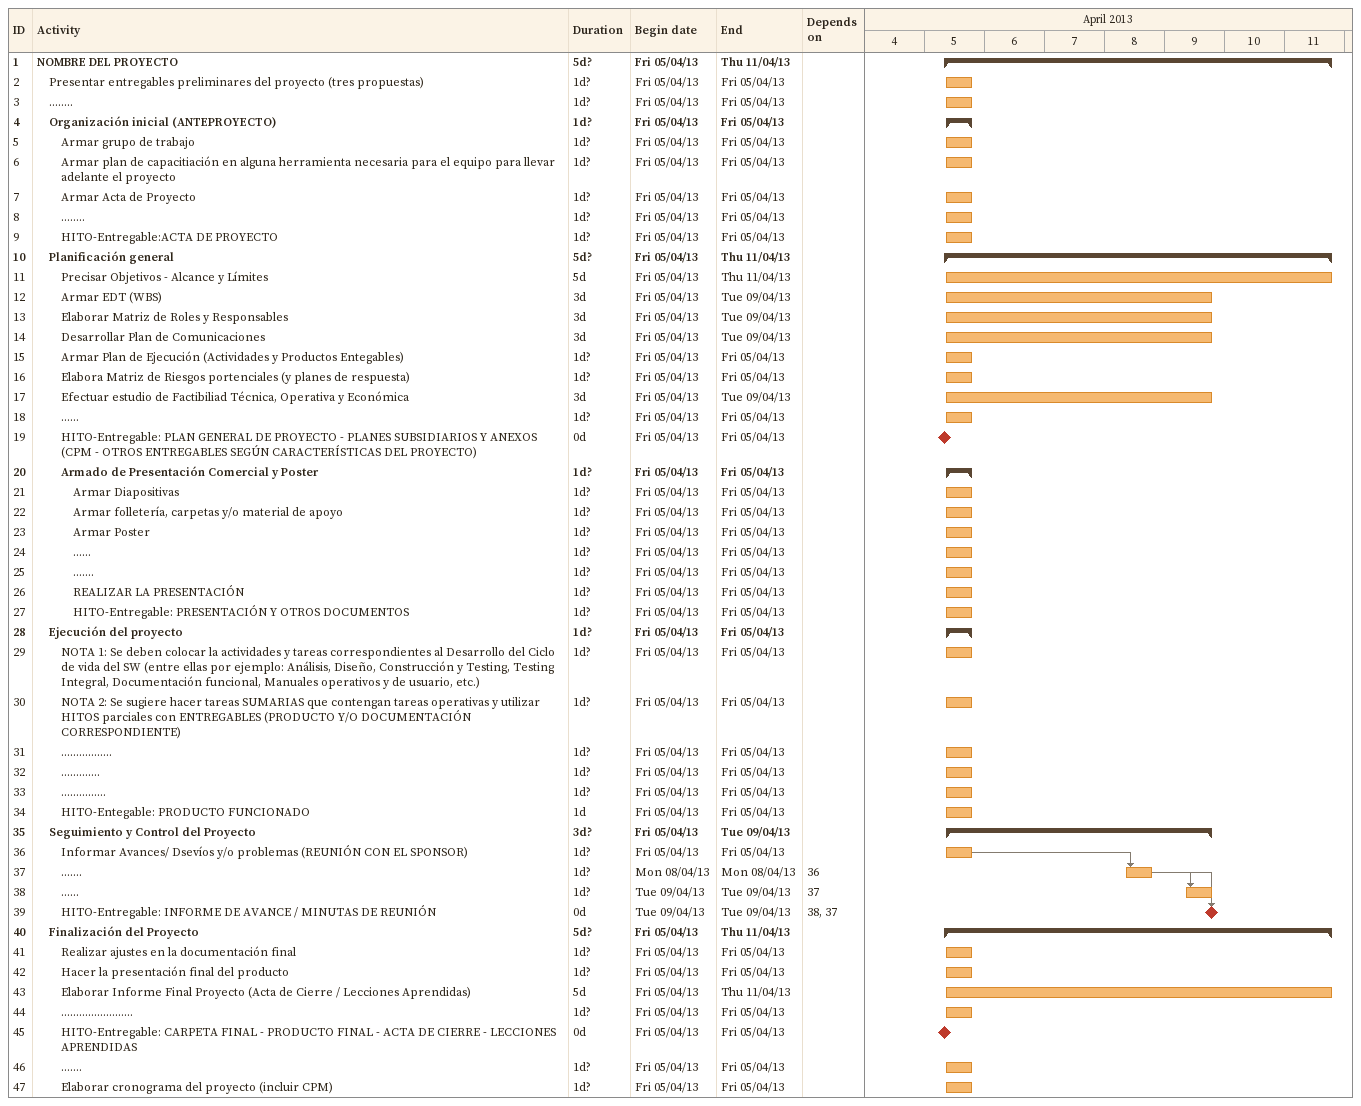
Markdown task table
| ID | Level | Task | Duration | Start | Finish | Predecessors |
|---|---|---|---|---|---|---|
| 1 | 1 | **NOMBRE DEL PROYECTO** | 5d? | 2013-04-05 | 2013-04-11 |  |
| 2 | 2 | Presentar entregables preliminares del proyecto (tres propuestas) | 1d? | 2013-04-05 | 2013-04-05 |  |
| 3 | 2 | …….. | 1d? | 2013-04-05 | 2013-04-05 |  |
| 4 | 2 | **Organización inicial (ANTEPROYECTO)** | 1d? | 2013-04-05 | 2013-04-05 |  |
| 5 | 3 | Armar grupo de trabajo | 1d? | 2013-04-05 | 2013-04-05 |  |
| 6 | 3 | Armar plan de capacitiación en alguna herramienta necesaria para el equipo para llevar adelante el proyecto | 1d? | 2013-04-05 | 2013-04-05 |  |
| 7 | 3 | Armar Acta de Proyecto | 1d? | 2013-04-05 | 2013-04-05 |  |
| 8 | 3 | …….. | 1d? | 2013-04-05 | 2013-04-05 |  |
| 9 | 3 | HITO-Entregable:ACTA DE PROYECTO | 1d? | 2013-04-05 | 2013-04-05 |  |
| 10 | 2 | **Planificación general** | 5d? | 2013-04-05 | 2013-04-11 |  |
| 11 | 3 | Precisar Objetivos - Alcance y Límites | 5d | 2013-04-05 | 2013-04-11 |  |
| 12 | 3 | Armar EDT (WBS) | 3d | 2013-04-05 | 2013-04-09 |  |
| 13 | 3 | Elaborar Matriz de Roles y Responsables | 3d | 2013-04-05 | 2013-04-09 |  |
| 14 | 3 | Desarrollar Plan de Comunicaciones | 3d | 2013-04-05 | 2013-04-09 |  |
| 15 | 3 | Armar Plan de Ejecución (Actividades y Productos Entegables) | 1d? | 2013-04-05 | 2013-04-05 |  |
| 16 | 3 | Elabora Matriz de Riesgos portenciales (y planes de respuesta) | 1d? | 2013-04-05 | 2013-04-05 |  |
| 17 | 3 | Efectuar estudio de Factibiliad Técnica, Operativa y Económica | 3d | 2013-04-05 | 2013-04-09 |  |
| 18 | 3 | …… | 1d? | 2013-04-05 | 2013-04-05 |  |
| 19 | 3 | HITO-Entregable: PLAN GENERAL DE PROYECTO - PLANES SUBSIDIARIOS Y ANEXOS (CPM - OTROS ENTREGABLES SEGÚN CARACTERÍSTICAS DEL PROYECTO) | 0d | 2013-04-05 | 2013-04-05 |  |
| 20 | 3 | **Armado de Presentación Comercial y Poster** | 1d? | 2013-04-05 | 2013-04-05 |  |
| 21 | 4 | Armar Diapositivas | 1d? | 2013-04-05 | 2013-04-05 |  |
| 22 | 4 | Armar folletería, carpetas y/o material de apoyo | 1d? | 2013-04-05 | 2013-04-05 |  |
| 23 | 4 | Armar Poster | 1d? | 2013-04-05 | 2013-04-05 |  |
| 24 | 4 | …… | 1d? | 2013-04-05 | 2013-04-05 |  |
| 25 | 4 | ……. | 1d? | 2013-04-05 | 2013-04-05 |  |
| 26 | 4 | REALIZAR LA PRESENTACIÓN | 1d? | 2013-04-05 | 2013-04-05 |  |
| 27 | 4 | HITO-Entregable: PRESENTACIÓN Y OTROS DOCUMENTOS | 1d? | 2013-04-05 | 2013-04-05 |  |
| 28 | 2 | **Ejecución del proyecto** | 1d? | 2013-04-05 | 2013-04-05 |  |
| 29 | 3 | NOTA 1: Se deben colocar la actividades y tareas correspondientes al Desarrollo del Ciclo de vida del SW (entre ellas por ejemplo: Análisis, Diseño, Construcción y Testing, Testing Integral, Documentación funcional, Manuales operativos y de usuario, etc.) | 1d? | 2013-04-05 | 2013-04-05 |  |
| 30 | 3 | NOTA 2: Se sugiere hacer tareas SUMARIAS que contengan tareas operativas y utilizar HITOS parciales con ENTREGABLES (PRODUCTO Y/O DOCUMENTACIÓN CORRESPONDIENTE) | 1d? | 2013-04-05 | 2013-04-05 |  |
| 31 | 3 | …………….. | 1d? | 2013-04-05 | 2013-04-05 |  |
| 32 | 3 | …………. | 1d? | 2013-04-05 | 2013-04-05 |  |
| 33 | 3 | …………… | 1d? | 2013-04-05 | 2013-04-05 |  |
| 34 | 3 | HITO-Entegable: PRODUCTO FUNCIONADO | 1d | 2013-04-05 | 2013-04-05 |  |
| 35 | 2 | **Seguimiento y Control del Proyecto** | 3d? | 2013-04-05 | 2013-04-09 |  |
| 36 | 3 | Informar Avances/ Dsevíos y/o problemas (REUNIÓN CON EL SPONSOR) | 1d? | 2013-04-05 | 2013-04-05 |  |
| 37 | 3 | ……. | 1d? | 2013-04-08 | 2013-04-08 | 36 |
| 38 | 3 | …… | 1d? | 2013-04-09 | 2013-04-09 | 37 |
| 39 | 3 | HITO-Entregable: INFORME DE AVANCE / MINUTAS DE REUNIÓN | 0d | 2013-04-09 | 2013-04-09 | 38, 37 |
| 40 | 2 | **Finalización del Proyecto** | 5d? | 2013-04-05 | 2013-04-11 |  |
| 41 | 3 | Realizar ajustes en la documentación final | 1d? | 2013-04-05 | 2013-04-05 |  |
| 42 | 3 | Hacer la presentación final del producto | 1d? | 2013-04-05 | 2013-04-05 |  |
| 43 | 3 | Elaborar Informe Final Proyecto (Acta de Cierre / Lecciones Aprendidas) | 5d | 2013-04-05 | 2013-04-11 |  |
| 44 | 3 | …………………… | 1d? | 2013-04-05 | 2013-04-05 |  |
| 45 | 3 | HITO-Entregable: CARPETA FINAL - PRODUCTO FINAL - ACTA DE CIERRE - LECCIONES APRENDIDAS | 0d | 2013-04-05 | 2013-04-05 |  |
| 46 | 3 | ……. | 1d? | 2013-04-05 | 2013-04-05 |  |
| 47 | 3 | Elaborar cronograma del proyecto (incluir CPM) | 1d? | 2013-04-05 | 2013-04-05 |  |
